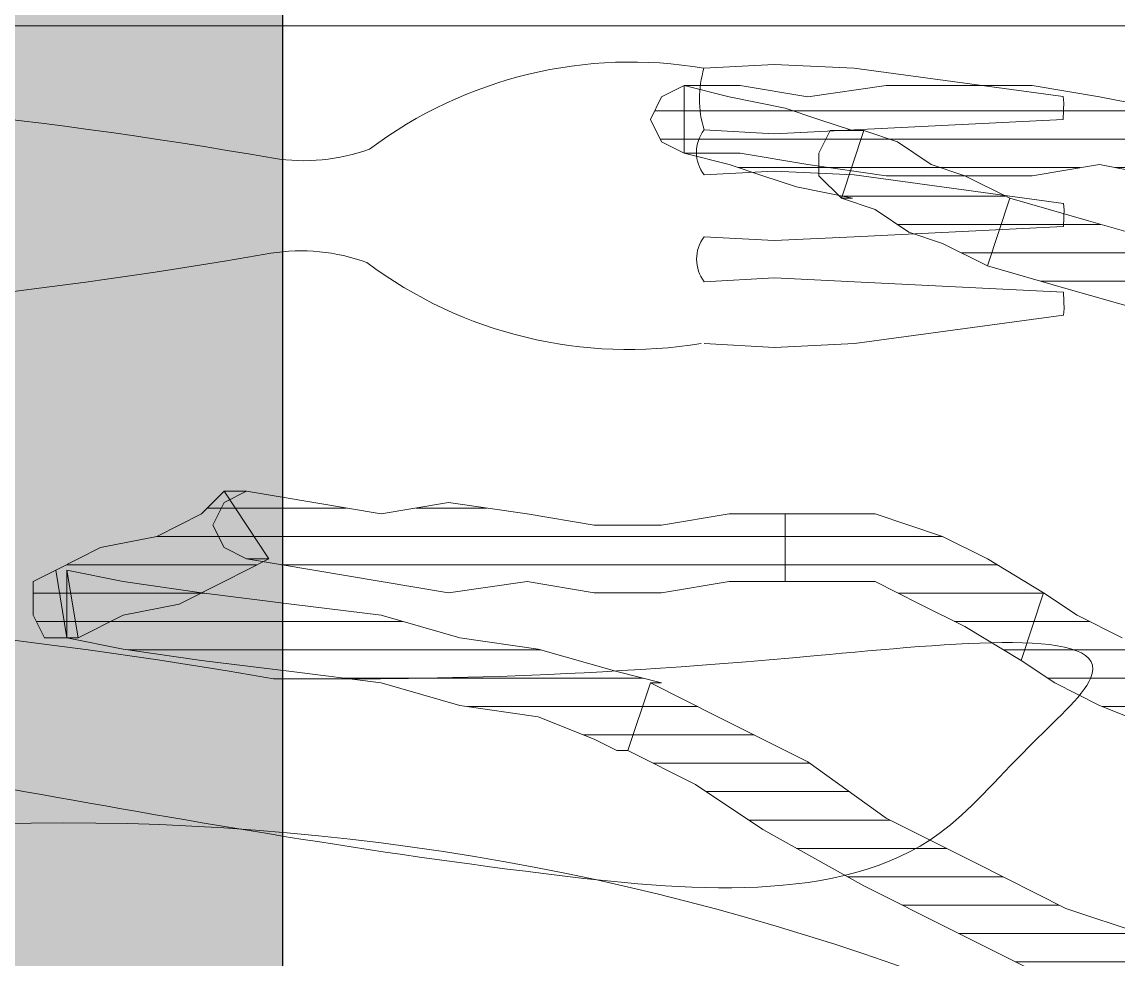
# Model space of a CAD drawing. Header units: centimetres. Extents: x 54005 to 61405, y 90310 to 94744.
# Drawn here: x 56525.499 to 56530.331, y 91850.606 to 91854.736 of the extents above; entities that cross this region are included whole.
import ezdxf

# ---------------------------------------------------------------- set-up
doc = ezdxf.new("R2010")
doc.units = ezdxf.units.CM
doc.header["$LTSCALE"] = 25
doc.linetypes.add('DASHDOT2', pattern=[0.5, 0.25, -0.125, 0, -0.125])
doc.layers.get('0').update_dxf_attribs({"lineweight": 0})
doc.layers.add('BA_axis', color=5, linetype='DASHDOT2')
doc.layers.add('OC-Mutfak_Ekipman', color=252, linetype='Continuous')
pattern_1 = [(360, (-5108.51305, -673.59423), (1e-16, 0.125), [25])]

# ---------------------------------------------------------------- blocks, each defined once
blk = doc.blocks.new('salatabar')
at = {"layer": 'OC-Mutfak_Ekipman'}
h = blk.add_hatch(color=256, dxfattribs=at)
h.dxf.hatch_style = 1
h.paths.add_polyline_path([(93530.0331, -81107.4937, 0.414212), (93531.0331, -81108.4938, 0.41421), (93532.0331, -81107.4939), (93532.0447, -80959.4939, 0.414217), (93531.0448, -80958.4938, 0.414216), (93530.0447, -80959.4937)])
h.paths.add_polyline_path([(93522.0331, -81107.4932, 0.414217), (93523.0331, -81108.4933, 0.414216), (93524.0331, -81107.4933), (93524.0447, -80959.4933, 0.414212), (93523.0448, -80958.4933, 0.41421), (93522.0447, -80959.4932)])
h.paths.add_polyline_path([(93514.0331, -81107.4927, 0.414217), (93515.0331, -81108.4927, 0.41421), (93516.0331, -81107.4928), (93516.0447, -80959.4928, 0.414217), (93515.0448, -80958.4927, 0.41421), (93514.0447, -80959.4927)])
h.paths.add_polyline_path([(93508.0447, -80959.4923, 0.414217), (93507.0448, -80958.4922, 0.41421), (93506.0447, -80959.4921), (93506.0331, -81107.4921, 0.414217), (93507.0331, -81108.4922, 0.41421), (93508.0331, -81107.4923)])
h.paths.add_polyline_path([(93498.0331, -81107.4916, 0.414217), (93499.0331, -81108.4917, 0.41421), (93500.0331, -81107.4918), (93500.0447, -80959.4918, 0.414217), (93499.0448, -80958.4917, 0.41421), (93498.0447, -80959.4916)])
blk.add_line((93522.0447, -80959.4932), (93522.0331, -81107.4932), dxfattribs=at)
blk = doc.blocks.new('by')
at = {"ltscale": 30}
h = blk.add_hatch(dxfattribs=at)
h.set_pattern_fill('DC_LINES', color=256, scale=0.1, style=0)
h.set_pattern_definition(pattern_1)
edge = h.paths.add_edge_path(flags=0)
edge.add_line((6366.4187, 2203.9433), (6366.9128, 2203.844))
edge.add_line((6366.9128, 2203.844), (6367.4079, 2203.695))
edge.add_line((6367.4079, 2203.695), (6367.8532, 2203.5459))
edge.add_line((6367.8532, 2203.5459), (6368.2488, 2203.3472))
edge.add_line((6368.2488, 2203.3472), (6368.6452, 2203.1486))
edge.add_line((6368.6452, 2203.1486), (6369.0905, 2202.9002))
edge.add_line((6369.0905, 2202.9002), (6369.3874, 2202.7015))
edge.add_line((6369.3874, 2202.7015), (6369.6843, 2202.5524))
edge.add_line((6369.6843, 2202.5524), (6369.5847, 2202.2544))
edge.add_line((6369.5847, 2202.2544), (6369.2878, 2202.4034))
edge.add_line((6369.2878, 2202.4034), (6368.8923, 2202.6021))
edge.add_line((6368.8923, 2202.6021), (6368.5456, 2202.8505))
edge.add_line((6368.5456, 2202.8505), (6368.1501, 2203.0492))
edge.add_line((6368.1501, 2203.0492), (6367.7546, 2203.2479))
edge.add_line((6367.7546, 2203.2479), (6367.3093, 2203.3969))
edge.add_line((6367.3093, 2203.3969), (6366.8142, 2203.5459))
edge.add_line((6366.8142, 2203.5459), (6366.4187, 2203.6453))
h = blk.add_hatch(dxfattribs=at)
h.set_pattern_fill('DC_LINES', color=256, scale=0.1, style=0)
h.set_pattern_definition(pattern_1)
edge = h.paths.add_edge_path(flags=0)
edge.add_line((6366.4187, 2203.9433), (6366.9128, 2203.844))
edge.add_line((6366.9128, 2203.844), (6367.4079, 2203.695))
edge.add_line((6367.4079, 2203.695), (6367.8532, 2203.5459))
edge.add_line((6367.8532, 2203.5459), (6368.2488, 2203.3472))
edge.add_line((6368.2488, 2203.3472), (6368.6452, 2203.1486))
edge.add_line((6368.6452, 2203.1486), (6369.0905, 2202.9002))
edge.add_line((6369.0905, 2202.9002), (6369.3874, 2202.7015))
edge.add_line((6369.3874, 2202.7015), (6369.6843, 2202.5524))
edge.add_line((6369.6843, 2202.5524), (6369.5847, 2202.2544))
edge.add_line((6369.5847, 2202.2544), (6369.2878, 2202.4034))
edge.add_line((6369.2878, 2202.4034), (6368.8923, 2202.6021))
edge.add_line((6368.8923, 2202.6021), (6368.5456, 2202.8505))
edge.add_line((6368.5456, 2202.8505), (6368.1501, 2203.0492))
edge.add_line((6368.1501, 2203.0492), (6367.7546, 2203.2479))
edge.add_line((6367.7546, 2203.2479), (6367.3093, 2203.3969))
edge.add_line((6367.3093, 2203.3969), (6366.8142, 2203.5459))
edge.add_line((6366.8142, 2203.5459), (6366.4187, 2203.6453))
h = blk.add_hatch(dxfattribs=at)
h.set_pattern_fill('DC_LINES', color=256, scale=0.1, style=0)
h.set_pattern_definition(pattern_1)
edge = h.paths.add_edge_path(flags=0)
edge.add_line((6367.8532, 2201.857), (6367.7048, 2201.9564))
edge.add_line((6367.7048, 2201.9564), (6367.5066, 2202.0557))
edge.add_line((6367.5066, 2202.0557), (6367.2595, 2202.1551))
edge.add_line((6367.2595, 2202.1551), (6367.0124, 2202.2544))
edge.add_line((6367.0124, 2202.2544), (6366.7644, 2202.3538))
edge.add_line((6366.7644, 2202.3538), (6366.4685, 2202.4531))
edge.add_line((6366.4685, 2202.4531), (6366.32, 2202.5028))
edge.add_line((6366.32, 2202.5028), (6366.1218, 2202.5524))
edge.add_line((6366.1218, 2202.5524), (6366.1218, 2202.8505))
edge.add_line((6366.1218, 2202.8505), (6366.32, 2202.8008))
edge.add_line((6366.32, 2202.8008), (6366.5671, 2202.7512))
edge.add_line((6366.5671, 2202.7512), (6366.864, 2202.6518))
edge.add_line((6366.864, 2202.6518), (6367.1111, 2202.5524))
edge.add_line((6367.1111, 2202.5524), (6367.3581, 2202.4531))
edge.add_line((6367.3581, 2202.4531), (6367.6062, 2202.3538))
edge.add_line((6367.6062, 2202.3538), (6367.8034, 2202.2544))
edge.add_line((6367.8034, 2202.2544), (6367.9519, 2202.1551))
h = blk.add_hatch(dxfattribs=at)
h.set_pattern_fill('DC_LINES', color=256, scale=0.1, style=0)
h.set_pattern_definition(pattern_1)
edge = h.paths.add_edge_path(flags=0)
edge.add_line((6367.8532, 2201.857), (6367.7048, 2201.9564))
edge.add_line((6367.7048, 2201.9564), (6367.5066, 2202.0557))
edge.add_line((6367.5066, 2202.0557), (6367.2595, 2202.1551))
edge.add_line((6367.2595, 2202.1551), (6367.0124, 2202.2544))
edge.add_line((6367.0124, 2202.2544), (6366.7644, 2202.3538))
edge.add_line((6366.7644, 2202.3538), (6366.4685, 2202.4531))
edge.add_line((6366.4685, 2202.4531), (6366.32, 2202.5028))
edge.add_line((6366.32, 2202.5028), (6366.1218, 2202.5524))
edge.add_line((6366.1218, 2202.5524), (6366.1218, 2202.8505))
edge.add_line((6366.1218, 2202.8505), (6366.32, 2202.8008))
edge.add_line((6366.32, 2202.8008), (6366.5671, 2202.7512))
edge.add_line((6366.5671, 2202.7512), (6366.864, 2202.6518))
edge.add_line((6366.864, 2202.6518), (6367.1111, 2202.5524))
edge.add_line((6367.1111, 2202.5524), (6367.3581, 2202.4531))
edge.add_line((6367.3581, 2202.4531), (6367.6062, 2202.3538))
edge.add_line((6367.6062, 2202.3538), (6367.8034, 2202.2544))
edge.add_line((6367.8034, 2202.2544), (6367.9519, 2202.1551))
h = blk.add_hatch(dxfattribs=at)
h.set_pattern_fill('DC_LINES', color=256, scale=0.1, style=0)
h.set_pattern_definition(pattern_1)
edge = h.paths.add_edge_path(flags=0)
edge.add_line((6369.6843, 2202.5524), (6369.7331, 2202.5524))
edge.add_line((6369.7331, 2202.5524), (6369.8327, 2202.5028))
edge.add_line((6369.8327, 2202.5028), (6370.0798, 2202.4034))
edge.add_line((6370.0798, 2202.4034), (6370.4255, 2202.3538))
edge.add_line((6370.4255, 2202.3538), (6370.7722, 2202.2544))
edge.add_line((6370.7722, 2202.2544), (6371.1677, 2202.2047))
edge.add_line((6371.1677, 2202.2047), (6371.5642, 2202.1551))
edge.add_line((6371.5642, 2202.1551), (6371.9099, 2202.1054))
edge.add_line((6371.9099, 2202.1054), (6372.1579, 2202.0557))
edge.add_line((6372.1579, 2202.0557), (6372.1579, 2201.7576))
edge.add_line((6372.1579, 2201.7576), (6371.9099, 2201.8073))
edge.add_line((6371.9099, 2201.8073), (6371.5642, 2201.857))
edge.add_line((6371.5642, 2201.857), (6371.1677, 2201.9067))
edge.add_line((6371.1677, 2201.9067), (6370.7722, 2201.9564))
edge.add_line((6370.7722, 2201.9564), (6370.4255, 2202.0557))
edge.add_line((6370.4255, 2202.0557), (6370.0798, 2202.1054))
edge.add_line((6370.0798, 2202.1054), (6369.7331, 2202.2047))
edge.add_line((6369.7331, 2202.2047), (6369.5359, 2202.2544))
edge.add_line((6369.5359, 2202.2544), (6369.5847, 2202.2544))
h = blk.add_hatch(dxfattribs=at)
h.set_pattern_fill('DC_LINES', color=256, scale=0.1, style=0)
h.set_pattern_definition(pattern_1)
edge = h.paths.add_edge_path(flags=0)
edge.add_line((6369.6843, 2202.5524), (6369.7331, 2202.5524))
edge.add_line((6369.7331, 2202.5524), (6369.8327, 2202.5028))
edge.add_line((6369.8327, 2202.5028), (6370.0798, 2202.4034))
edge.add_line((6370.0798, 2202.4034), (6370.4255, 2202.3538))
edge.add_line((6370.4255, 2202.3538), (6370.7722, 2202.2544))
edge.add_line((6370.7722, 2202.2544), (6371.1677, 2202.2047))
edge.add_line((6371.1677, 2202.2047), (6371.5642, 2202.1551))
edge.add_line((6371.5642, 2202.1551), (6371.9099, 2202.1054))
edge.add_line((6371.9099, 2202.1054), (6372.1579, 2202.0557))
edge.add_line((6372.1579, 2202.0557), (6372.1579, 2201.7576))
edge.add_line((6372.1579, 2201.7576), (6371.9099, 2201.8073))
edge.add_line((6371.9099, 2201.8073), (6371.5642, 2201.857))
edge.add_line((6371.5642, 2201.857), (6371.1677, 2201.9067))
edge.add_line((6371.1677, 2201.9067), (6370.7722, 2201.9564))
edge.add_line((6370.7722, 2201.9564), (6370.4255, 2202.0557))
edge.add_line((6370.4255, 2202.0557), (6370.0798, 2202.1054))
edge.add_line((6370.0798, 2202.1054), (6369.7331, 2202.2047))
edge.add_line((6369.7331, 2202.2047), (6369.5359, 2202.2544))
edge.add_line((6369.5359, 2202.2544), (6369.5847, 2202.2544))
h = blk.add_hatch(dxfattribs=at)
h.set_pattern_fill('DC_LINES', color=256, scale=0.1, style=0)
h.set_pattern_definition(pattern_1)
edge = h.paths.add_edge_path(flags=0)
edge.add_line((6368.9909, 2201.5093), (6368.5954, 2201.5093))
edge.add_line((6368.5954, 2201.5093), (6368.2986, 2201.6087))
edge.add_line((6368.2986, 2201.6087), (6368.1003, 2201.708))
edge.add_line((6368.1003, 2201.708), (6367.8532, 2201.857))
edge.add_line((6367.8532, 2201.857), (6367.9519, 2202.1551))
edge.add_line((6367.9519, 2202.1551), (6368.1999, 2202.006))
edge.add_line((6368.1999, 2202.006), (6368.3972, 2201.9067))
edge.add_line((6368.3972, 2201.9067), (6368.5954, 2201.8073))
edge.add_line((6368.5954, 2201.8073), (6368.9909, 2201.8073))
h = blk.add_hatch(dxfattribs=at)
h.set_pattern_fill('DC_LINES', color=256, scale=0.1, style=0)
h.set_pattern_definition(pattern_1)
edge = h.paths.add_edge_path(flags=0)
edge.add_line((6368.9909, 2201.5093), (6368.5954, 2201.5093))
edge.add_line((6368.5954, 2201.5093), (6368.2986, 2201.6087))
edge.add_line((6368.2986, 2201.6087), (6368.1003, 2201.708))
edge.add_line((6368.1003, 2201.708), (6367.8532, 2201.857))
edge.add_line((6367.8532, 2201.857), (6367.9519, 2202.1551))
edge.add_line((6367.9519, 2202.1551), (6368.1999, 2202.006))
edge.add_line((6368.1999, 2202.006), (6368.3972, 2201.9067))
edge.add_line((6368.3972, 2201.9067), (6368.5954, 2201.8073))
edge.add_line((6368.5954, 2201.8073), (6368.9909, 2201.8073))
h = blk.add_hatch(dxfattribs=at)
h.set_pattern_fill('DC_LINES', color=256, scale=0.1, style=0)
h.set_pattern_definition(pattern_1)
edge = h.paths.add_edge_path(flags=0)
edge.add_line((6372.1579, 2202.0557), (6372.2068, 2201.7576))
edge.add_line((6372.2068, 2201.7576), (6372.0095, 2201.6583))
edge.add_line((6372.0095, 2201.6583), (6371.7614, 2201.6087))
edge.add_line((6371.7614, 2201.6087), (6371.5642, 2201.5093))
edge.add_line((6371.5642, 2201.5093), (6371.4646, 2201.4099))
edge.add_line((6371.4646, 2201.4099), (6371.2673, 2201.708))
edge.add_line((6371.2673, 2201.708), (6371.4646, 2201.8073))
edge.add_line((6371.4646, 2201.8073), (6371.6628, 2201.9067))
edge.add_line((6371.6628, 2201.9067), (6371.9099, 2201.9564))
edge.add_line((6371.9099, 2201.9564), (6372.1081, 2202.0557))
edge.add_line((6372.1081, 2202.0557), (6372.1579, 2201.7576))
edge.add_line((6372.1579, 2201.7576), (6372.1081, 2202.0557))
edge.add_line((6372.1081, 2202.0557), (6372.2566, 2202.0557))
edge.add_line((6372.2566, 2202.0557), (6372.3064, 2201.9564))
edge.add_line((6372.3064, 2201.9564), (6372.3064, 2201.8073))
edge.add_line((6372.3064, 2201.8073), (6372.2068, 2201.7576))
h = blk.add_hatch(dxfattribs=at)
h.set_pattern_fill('DC_LINES', color=256, scale=0.1, style=0)
h.set_pattern_definition(pattern_1)
edge = h.paths.add_edge_path(flags=0)
edge.add_line((6372.1579, 2202.0557), (6372.2068, 2201.7576))
edge.add_line((6372.2068, 2201.7576), (6372.0095, 2201.6583))
edge.add_line((6372.0095, 2201.6583), (6371.7614, 2201.6087))
edge.add_line((6371.7614, 2201.6087), (6371.5642, 2201.5093))
edge.add_line((6371.5642, 2201.5093), (6371.4646, 2201.4099))
edge.add_line((6371.4646, 2201.4099), (6371.2673, 2201.708))
edge.add_line((6371.2673, 2201.708), (6371.4646, 2201.8073))
edge.add_line((6371.4646, 2201.8073), (6371.6628, 2201.9067))
edge.add_line((6371.6628, 2201.9067), (6371.9099, 2201.9564))
edge.add_line((6371.9099, 2201.9564), (6372.1081, 2202.0557))
edge.add_line((6372.1081, 2202.0557), (6372.1579, 2201.7576))
edge.add_line((6372.1579, 2201.7576), (6372.1081, 2202.0557))
edge.add_line((6372.1081, 2202.0557), (6372.2566, 2202.0557))
edge.add_line((6372.2566, 2202.0557), (6372.3064, 2201.9564))
edge.add_line((6372.3064, 2201.9564), (6372.3064, 2201.8073))
edge.add_line((6372.3064, 2201.8073), (6372.2068, 2201.7576))
h = blk.add_hatch(dxfattribs=at)
h.set_pattern_fill('DC_LINES', color=256, scale=0.1, style=0)
h.set_pattern_definition(pattern_1)
edge = h.paths.add_edge_path(flags=0)
edge.add_line((6371.4646, 2201.4099), (6371.3659, 2201.4099))
edge.add_line((6371.3659, 2201.4099), (6371.0691, 2201.4596))
edge.add_line((6371.0691, 2201.4596), (6370.7722, 2201.5093))
edge.add_line((6370.7722, 2201.5093), (6370.4753, 2201.4596))
edge.add_line((6370.4753, 2201.4596), (6370.1286, 2201.5093))
edge.add_line((6370.1286, 2201.5093), (6369.8327, 2201.559))
edge.add_line((6369.8327, 2201.559), (6369.5359, 2201.559))
edge.add_line((6369.5359, 2201.559), (6369.239, 2201.5093))
edge.add_line((6369.239, 2201.5093), (6368.9909, 2201.5093))
edge.add_line((6368.9909, 2201.5093), (6368.9909, 2201.8073))
edge.add_line((6368.9909, 2201.8073), (6369.239, 2201.8073))
edge.add_line((6369.239, 2201.8073), (6369.5359, 2201.857))
edge.add_line((6369.5359, 2201.857), (6369.8327, 2201.857))
edge.add_line((6369.8327, 2201.857), (6370.1286, 2201.8073))
edge.add_line((6370.1286, 2201.8073), (6370.4753, 2201.857))
edge.add_line((6370.4753, 2201.857), (6370.7722, 2201.8073))
edge.add_line((6370.7722, 2201.8073), (6371.0691, 2201.7576))
edge.add_line((6371.0691, 2201.7576), (6371.3659, 2201.708))
edge.add_line((6371.3659, 2201.708), (6371.2673, 2201.708))
edge.add_line((6371.2673, 2201.708), (6371.3659, 2201.708))
edge.add_line((6371.3659, 2201.708), (6371.4646, 2201.6583))
edge.add_line((6371.4646, 2201.6583), (6371.5144, 2201.559))
edge.add_line((6371.5144, 2201.559), (6371.4646, 2201.4596))
edge.add_line((6371.4646, 2201.4596), (6371.3659, 2201.4099))
h = blk.add_hatch(dxfattribs=at)
h.set_pattern_fill('DC_LINES', color=256, scale=0.1, style=0)
h.set_pattern_definition(pattern_1)
edge = h.paths.add_edge_path(flags=0)
edge.add_line((6371.4646, 2201.4099), (6371.3659, 2201.4099))
edge.add_line((6371.3659, 2201.4099), (6371.0691, 2201.4596))
edge.add_line((6371.0691, 2201.4596), (6370.7722, 2201.5093))
edge.add_line((6370.7722, 2201.5093), (6370.4753, 2201.4596))
edge.add_line((6370.4753, 2201.4596), (6370.1286, 2201.5093))
edge.add_line((6370.1286, 2201.5093), (6369.8327, 2201.559))
edge.add_line((6369.8327, 2201.559), (6369.5359, 2201.559))
edge.add_line((6369.5359, 2201.559), (6369.239, 2201.5093))
edge.add_line((6369.239, 2201.5093), (6368.9909, 2201.5093))
edge.add_line((6368.9909, 2201.5093), (6368.9909, 2201.8073))
edge.add_line((6368.9909, 2201.8073), (6369.239, 2201.8073))
edge.add_line((6369.239, 2201.8073), (6369.5359, 2201.857))
edge.add_line((6369.5359, 2201.857), (6369.8327, 2201.857))
edge.add_line((6369.8327, 2201.857), (6370.1286, 2201.8073))
edge.add_line((6370.1286, 2201.8073), (6370.4753, 2201.857))
edge.add_line((6370.4753, 2201.857), (6370.7722, 2201.8073))
edge.add_line((6370.7722, 2201.8073), (6371.0691, 2201.7576))
edge.add_line((6371.0691, 2201.7576), (6371.3659, 2201.708))
edge.add_line((6371.3659, 2201.708), (6371.2673, 2201.708))
edge.add_line((6371.2673, 2201.708), (6371.3659, 2201.708))
edge.add_line((6371.3659, 2201.708), (6371.4646, 2201.6583))
edge.add_line((6371.4646, 2201.6583), (6371.5144, 2201.559))
edge.add_line((6371.5144, 2201.559), (6371.4646, 2201.4596))
edge.add_line((6371.4646, 2201.4596), (6371.3659, 2201.4099))
h = blk.add_hatch(dxfattribs=at)
h.set_pattern_fill('DC_LINES', color=256, scale=0.1, style=0)
h.set_pattern_definition(pattern_1)
edge = h.paths.add_edge_path(flags=0)
edge.add_line((6366.864, 2200.9132), (6367.1111, 2200.7642))
edge.add_line((6367.1111, 2200.7642), (6367.4079, 2200.6151))
edge.add_line((6367.4079, 2200.6151), (6367.7546, 2200.5158))
edge.add_line((6367.7546, 2200.5158), (6368.1003, 2200.4165))
edge.add_line((6368.1003, 2200.4165), (6368.0017, 2200.1184))
edge.add_line((6368.0017, 2200.1184), (6367.655, 2200.2178))
edge.add_line((6367.655, 2200.2178), (6367.3093, 2200.3172))
edge.add_line((6367.3093, 2200.3172), (6367.0124, 2200.4661))
edge.add_line((6367.0124, 2200.4661), (6366.6657, 2200.6151))
h = blk.add_hatch(dxfattribs=at)
h.set_pattern_fill('DC_LINES', color=256, scale=0.1, style=0)
h.set_pattern_definition(pattern_1)
edge = h.paths.add_edge_path(flags=0)
edge.add_line((6366.864, 2200.9132), (6367.1111, 2200.7642))
edge.add_line((6367.1111, 2200.7642), (6367.4079, 2200.6151))
edge.add_line((6367.4079, 2200.6151), (6367.7546, 2200.5158))
edge.add_line((6367.7546, 2200.5158), (6368.1003, 2200.4165))
edge.add_line((6368.1003, 2200.4165), (6368.0017, 2200.1184))
edge.add_line((6368.0017, 2200.1184), (6367.655, 2200.2178))
edge.add_line((6367.655, 2200.2178), (6367.3093, 2200.3172))
edge.add_line((6367.3093, 2200.3172), (6367.0124, 2200.4661))
edge.add_line((6367.0124, 2200.4661), (6366.6657, 2200.6151))
h = blk.add_hatch(dxfattribs=at)
h.set_pattern_fill('DC_LINES', color=256, scale=0.1, style=0)
h.set_pattern_definition(pattern_1)
edge = h.paths.add_edge_path(flags=0)
edge.add_line((6368.1003, 2200.4165), (6368.2986, 2200.3172))
edge.add_line((6368.2986, 2200.3172), (6368.447, 2200.2674))
edge.add_line((6368.447, 2200.2674), (6368.5954, 2200.1681))
edge.add_line((6368.5954, 2200.1681), (6368.7439, 2200.1184))
edge.add_line((6368.7439, 2200.1184), (6368.6452, 2199.8204))
edge.add_line((6368.6452, 2199.8204), (6368.4968, 2199.8701))
edge.add_line((6368.4968, 2199.8701), (6368.3484, 2199.9694))
edge.add_line((6368.3484, 2199.9694), (6368.1999, 2200.0191))
edge.add_line((6368.1999, 2200.0191), (6368.0017, 2200.1184))
h = blk.add_hatch(dxfattribs=at)
h.set_pattern_fill('DC_LINES', color=256, scale=0.1, style=0)
h.set_pattern_definition(pattern_1)
edge = h.paths.add_edge_path(flags=0)
edge.add_line((6368.1003, 2200.4165), (6368.2986, 2200.3172))
edge.add_line((6368.2986, 2200.3172), (6368.447, 2200.2674))
edge.add_line((6368.447, 2200.2674), (6368.5954, 2200.1681))
edge.add_line((6368.5954, 2200.1681), (6368.7439, 2200.1184))
edge.add_line((6368.7439, 2200.1184), (6368.6452, 2199.8204))
edge.add_line((6368.6452, 2199.8204), (6368.4968, 2199.8701))
edge.add_line((6368.4968, 2199.8701), (6368.3484, 2199.9694))
edge.add_line((6368.3484, 2199.9694), (6368.1999, 2200.0191))
edge.add_line((6368.1999, 2200.0191), (6368.0017, 2200.1184))
h = blk.add_hatch(dxfattribs=at)
h.set_pattern_fill('DC_LINES', color=256, scale=0.1, style=0)
h.set_pattern_definition(pattern_1)
edge = h.paths.add_edge_path(flags=0)
edge.add_line((6368.7439, 2200.1184), (6368.6941, 2200.1184))
edge.add_line((6368.6941, 2200.1184), (6368.9421, 2200.0687))
edge.add_line((6368.9421, 2200.0687), (6369.0905, 2200.0191))
edge.add_line((6369.0905, 2200.0191), (6369.239, 2199.9694))
edge.add_line((6369.239, 2199.9694), (6369.4363, 2199.9197))
edge.add_line((6369.4363, 2199.9197), (6369.4363, 2199.6217))
edge.add_line((6369.4363, 2199.6217), (6369.239, 2199.6713))
edge.add_line((6369.239, 2199.6713), (6368.9909, 2199.721))
edge.add_line((6368.9909, 2199.721), (6368.8425, 2199.7707))
edge.add_line((6368.8425, 2199.7707), (6368.6941, 2199.8204))
edge.add_line((6368.6941, 2199.8204), (6368.6452, 2199.8204))
h = blk.add_hatch(dxfattribs=at)
h.set_pattern_fill('DC_LINES', color=256, scale=0.1, style=0)
h.set_pattern_definition(pattern_1)
edge = h.paths.add_edge_path(flags=0)
edge.add_line((6369.4363, 2199.9197), (6369.4363, 2199.6217))
edge.add_line((6369.4363, 2199.6217), (6369.1892, 2199.6217))
edge.add_line((6369.1892, 2199.6217), (6368.8923, 2199.6713))
edge.add_line((6368.8923, 2199.6713), (6368.5456, 2199.6217))
edge.add_line((6368.5456, 2199.6217), (6368.2488, 2199.6217))
edge.add_line((6368.2488, 2199.6217), (6367.903, 2199.6217))
edge.add_line((6367.903, 2199.6217), (6367.6062, 2199.6713))
edge.add_line((6367.6062, 2199.6713), (6367.3581, 2199.721))
edge.add_line((6367.3581, 2199.721), (6367.1609, 2199.721))
edge.add_line((6367.1609, 2199.721), (6367.1609, 2200.0191))
edge.add_line((6367.1609, 2200.0191), (6367.3581, 2200.0191))
edge.add_line((6367.3581, 2200.0191), (6367.6062, 2199.9694))
edge.add_line((6367.6062, 2199.9694), (6367.903, 2200.0191))
edge.add_line((6367.903, 2200.0191), (6368.2488, 2200.0191))
edge.add_line((6368.2488, 2200.0191), (6368.5456, 2200.0191))
edge.add_line((6368.5456, 2200.0191), (6368.8923, 2199.9694))
edge.add_line((6368.8923, 2199.9694), (6369.1892, 2199.9197))
edge.add_line((6369.1892, 2199.9197), (6369.4363, 2199.9197))
edge.add_line((6369.4363, 2199.9197), (6369.4363, 2199.6217))
edge.add_line((6369.4363, 2199.6217), (6369.4363, 2199.9197))
edge.add_line((6369.4363, 2199.9197), (6369.5359, 2199.8701))
edge.add_line((6369.5359, 2199.8701), (6369.5847, 2199.7707))
edge.add_line((6369.5847, 2199.7707), (6369.5359, 2199.6713))
edge.add_line((6369.5359, 2199.6713), (6369.4363, 2199.6217))
for p, q in [((6367.8532, 2203.5459, -4.5045), (6368.2488, 2203.3472, -4.5045)), ((6367.8532, 2203.5459, -4.5045), (6368.2488, 2203.3472, -4.5045)), ((6367.7546, 2203.2479, -4.5045), (6367.3093, 2203.3969, -4.5045)), ((6367.7546, 2203.2479, -4.5045), (6367.3093, 2203.3969, -4.5045)), ((6368.2488, 2203.3472, -4.5045), (6368.6452, 2203.1486, -4.5045)), ((6368.2488, 2203.3472, -4.5045), (6368.6452, 2203.1486, -4.5045)), ((6368.1501, 2203.0492, -4.5045), (6367.7546, 2203.2479, -4.5045)), ((6368.1501, 2203.0492, -4.5045), (6367.7546, 2203.2479, -4.5045)), ((6368.6452, 2203.1486, -4.5045), (6369.0905, 2202.9002, -4.5045)), ((6368.6452, 2203.1486, -4.5045), (6369.0905, 2202.9002, -4.5045)), ((6368.5456, 2202.8505, -4.5045), (6368.1501, 2203.0492, -4.5045)), ((6368.5456, 2202.8505, -4.5045), (6368.1501, 2203.0492, -4.5045)), ((6369.0905, 2202.9002, -4.5045), (6369.3874, 2202.7015, -4.5045)), ((6369.0905, 2202.9002, -4.5045), (6369.3874, 2202.7015, -4.5045)), ((6368.8923, 2202.6021, -4.5045), (6368.5456, 2202.8505, -4.5045)), ((6368.8923, 2202.6021, -4.5045), (6368.5456, 2202.8505, -4.5045)), ((6369.3874, 2202.7015, -4.5045), (6369.6843, 2202.5524, -4.5045)), ((6369.3874, 2202.7015, -4.5045), (6369.6843, 2202.5524, -4.5045)), ((6369.2878, 2202.4034, -4.5045), (6368.8923, 2202.6021, -4.5045)), ((6369.2878, 2202.4034, -4.5045), (6368.8923, 2202.6021, -4.5045)), ((6369.6843, 2202.5524, -4.5045), (6369.5847, 2202.2544, -4.5045)), ((6369.6843, 2202.5524, -4.5045), (6369.5847, 2202.2544, -4.5045)), ((6369.5847, 2202.2544, -4.5045), (6369.6843, 2202.5524, -4.5045)), ((6369.5847, 2202.2544, -4.5045), (6369.6843, 2202.5524, -4.5045)), ((6369.6843, 2202.5524, -4.5045), (6369.7331, 2202.5524, -4.5045)), ((6369.6843, 2202.5524, -4.5045), (6369.6843, 2202.5524, -4.5045)), ((6369.6843, 2202.5524, -4.5045), (6369.7331, 2202.5524, -4.5045)), ((6369.6843, 2202.5524, -4.5045), (6369.6843, 2202.5524, -4.5045)), ((6369.7331, 2202.5524, -4.5045), (6369.8327, 2202.5028, -4.5045)), ((6369.7331, 2202.5524, -4.5045), (6369.8327, 2202.5028, -4.5045)), ((6369.8327, 2202.5028, -4.5045), (6370.0798, 2202.4034, -4.5045)), ((6369.8327, 2202.5028, -4.5045), (6370.0798, 2202.4034, -4.5045)), ((6367.3581, 2202.4531, -4.5045), (6367.6062, 2202.3538, -4.5045)), ((6367.3581, 2202.4531, -4.5045), (6367.6062, 2202.3538, -4.5045)), ((6369.5847, 2202.2544, -4.5045), (6369.2878, 2202.4034, -4.5045)), ((6369.5847, 2202.2544, -4.5045), (6369.2878, 2202.4034, -4.5045)), ((6370.0798, 2202.4034, -4.5045), (6370.4255, 2202.3538, -4.5045)), ((6370.0798, 2202.4034, -4.5045), (6370.4255, 2202.3538, -4.5045)), ((6367.6062, 2202.3538, -4.5045), (6367.8034, 2202.2544, -4.5045)), ((6367.6062, 2202.3538, -4.5045), (6367.8034, 2202.2544, -4.5045)), ((6370.4255, 2202.3538, -4.5045), (6370.7722, 2202.2544, -4.5045)), ((6370.4255, 2202.3538, -4.5045), (6370.7722, 2202.2544, -4.5045)), ((6367.8034, 2202.2544, -4.5045), (6367.9519, 2202.1551, -4.5045)), ((6367.8034, 2202.2544, -4.5045), (6367.9519, 2202.1551, -4.5045)), ((6369.7331, 2202.2047, -4.5045), (6369.5359, 2202.2544, -4.5045)), ((6369.5359, 2202.2544, -4.5045), (6369.5847, 2202.2544, -4.5045)), ((6369.7331, 2202.2047, -4.5045), (6369.5359, 2202.2544, -4.5045)), ((6369.5359, 2202.2544, -4.5045), (6369.5847, 2202.2544, -4.5045)), ((6370.7722, 2202.2544, -4.5045), (6371.1677, 2202.2047, -4.5045)), ((6370.7722, 2202.2544, -4.5045), (6371.1677, 2202.2047, -4.5045)), ((6370.0798, 2202.1054, -4.5045), (6369.7331, 2202.2047, -4.5045)), ((6370.0798, 2202.1054, -4.5045), (6369.7331, 2202.2047, -4.5045)), ((6371.1677, 2202.2047, -4.5045), (6371.5642, 2202.1551, -4.5045)), ((6371.1677, 2202.2047, -4.5045), (6371.5642, 2202.1551, -4.5045)), ((6367.9519, 2202.1551, -4.5045), (6367.8532, 2201.857, -4.5045)), ((6367.9519, 2202.1551, -4.5045), (6367.8532, 2201.857, -4.5045)), ((6367.8532, 2201.857, -4.5045), (6367.9519, 2202.1551, -4.5045)), ((6367.8532, 2201.857, -4.5045), (6367.9519, 2202.1551, -4.5045)), ((6367.9519, 2202.1551, -4.5045), (6367.9519, 2202.1551, -4.5045)), ((6367.9519, 2202.1551, -4.5045), (6367.9519, 2202.1551, -4.5045)), ((6367.9519, 2202.1551, -4.5045), (6368.1999, 2202.006, -4.5045)), ((6367.9519, 2202.1551, -4.5045), (6368.1999, 2202.006, -4.5045)), ((6371.5642, 2202.1551, -4.5045), (6371.9099, 2202.1054, -4.5045)), ((6371.5642, 2202.1551, -4.5045), (6371.9099, 2202.1054, -4.5045)), ((6370.4255, 2202.0557, -4.5045), (6370.0798, 2202.1054, -4.5045)), ((6370.4255, 2202.0557, -4.5045), (6370.0798, 2202.1054, -4.5045)), ((6371.9099, 2202.1054, -4.5045), (6372.1579, 2202.0557, -4.5045)), ((6371.9099, 2202.1054, -4.5045), (6372.1579, 2202.0557, -4.5045)), ((6367.7048, 2201.9564, -4.5045), (6367.5066, 2202.0557, -4.5045)), ((6367.7048, 2201.9564, -4.5045), (6367.5066, 2202.0557, -4.5045)), ((6370.7722, 2201.9564, -4.5045), (6370.4255, 2202.0557, -4.5045)), ((6370.7722, 2201.9564, -4.5045), (6370.4255, 2202.0557, -4.5045)), ((6371.9099, 2201.9564, -4.5045), (6372.1081, 2202.0557, -4.5045)), ((6371.9099, 2201.9564, -4.5045), (6372.1081, 2202.0557, -4.5045)), ((6372.1081, 2202.0557, -4.5045), (6372.1579, 2201.7576, -4.5045)), ((6372.1579, 2201.7576, -4.5045), (6372.1081, 2202.0557, -4.5045)), ((6372.1081, 2202.0557, -4.5045), (6372.2566, 2202.0557, -4.5045)), ((6372.1081, 2202.0557, -4.5045), (6372.1579, 2201.7576, -4.5045)), ((6372.1579, 2201.7576, -4.5045), (6372.1081, 2202.0557, -4.5045)), ((6372.1081, 2202.0557, -4.5045), (6372.2566, 2202.0557, -4.5045)), ((6372.1579, 2202.0557, -4.5045), (6372.2068, 2201.7576, -4.5045)), ((6372.2068, 2201.7576, -4.5045), (6372.1579, 2202.0557, -4.5045)), ((6372.1579, 2202.0557, -4.5045), (6372.1579, 2202.0557, -4.5045)), ((6372.1579, 2202.0557, -4.5045), (6372.1579, 2201.7576, -4.5045)), ((6372.1579, 2202.0557, -4.5045), (6372.1579, 2201.7576, -4.5045)), ((6372.1579, 2202.0557, -4.5045), (6372.2068, 2201.7576, -4.5045)), ((6372.2068, 2201.7576, -4.5045), (6372.1579, 2202.0557, -4.5045)), ((6372.1579, 2202.0557, -4.5045), (6372.1579, 2202.0557, -4.5045)), ((6372.2566, 2202.0557, -4.5045), (6372.3064, 2201.9564, -4.5045)), ((6372.2566, 2202.0557, -4.5045), (6372.3064, 2201.9564, -4.5045)), ((6368.1999, 2202.006, -4.5045), (6368.3972, 2201.9067, -4.5045)), ((6368.1999, 2202.006, -4.5045), (6368.3972, 2201.9067, -4.5045)), ((6367.8532, 2201.857, -4.5045), (6367.7048, 2201.9564, -4.5045)), ((6367.8532, 2201.857, -4.5045), (6367.7048, 2201.9564, -4.5045)), ((6371.1677, 2201.9067, -4.5045), (6370.7722, 2201.9564, -4.5045)), ((6371.1677, 2201.9067, -4.5045), (6370.7722, 2201.9564, -4.5045)), ((6371.6628, 2201.9067, -4.5045), (6371.9099, 2201.9564, -4.5045)), ((6371.6628, 2201.9067, -4.5045), (6371.9099, 2201.9564, -4.5045)), ((6372.3064, 2201.9564, -4.5045), (6372.3064, 2201.8073, -4.5045)), ((6372.3064, 2201.9564, -4.5045), (6372.3064, 2201.8073, -4.5045)), ((6368.3972, 2201.9067, -4.5045), (6368.5954, 2201.8073, -4.5045)), ((6368.3972, 2201.9067, -4.5045), (6368.5954, 2201.8073, -4.5045)), ((6371.5642, 2201.857, -4.5045), (6371.1677, 2201.9067, -4.5045)), ((6371.5642, 2201.857, -4.5045), (6371.1677, 2201.9067, -4.5045)), ((6371.4646, 2201.8073, -4.5045), (6371.6628, 2201.9067, -4.5045)), ((6371.4646, 2201.8073, -4.5045), (6371.6628, 2201.9067, -4.5045)), ((6367.8532, 2201.857, -4.5045), (6367.8532, 2201.857, -4.5045)), ((6367.8532, 2201.857, -4.5045), (6367.8532, 2201.857, -4.5045)), ((6367.8532, 2201.857, -4.5045), (6367.8532, 2201.857, -4.5045)), ((6367.8532, 2201.857, -4.5045), (6367.8532, 2201.857, -4.5045)), ((6368.1003, 2201.708, -4.5045), (6367.8532, 2201.857, -4.5045)), ((6368.1003, 2201.708, -4.5045), (6367.8532, 2201.857, -4.5045)), ((6369.239, 2201.8073, -4.5045), (6369.5359, 2201.857, -4.5045)), ((6369.239, 2201.8073, -4.5045), (6369.5359, 2201.857, -4.5045)), ((6369.5359, 2201.857, -4.5045), (6369.8327, 2201.857, -4.5045)), ((6369.5359, 2201.857, -4.5045), (6369.8327, 2201.857, -4.5045)), ((6369.8327, 2201.857, -4.5045), (6370.1286, 2201.8073, -4.5045)), ((6369.8327, 2201.857, -4.5045), (6370.1286, 2201.8073, -4.5045)), ((6370.1286, 2201.8073, -4.5045), (6370.4753, 2201.857, -4.5045)), ((6370.1286, 2201.8073, -4.5045), (6370.4753, 2201.857, -4.5045)), ((6370.4753, 2201.857, -4.5045), (6370.7722, 2201.8073, -4.5045)), ((6370.4753, 2201.857, -4.5045), (6370.7722, 2201.8073, -4.5045)), ((6371.9099, 2201.8073, -4.5045), (6371.5642, 2201.857, -4.5045)), ((6371.9099, 2201.8073, -4.5045), (6371.5642, 2201.857, -4.5045)), ((6368.5954, 2201.8073, -4.5045), (6368.9909, 2201.8073, -4.5045)), ((6368.5954, 2201.8073, -4.5045), (6368.9909, 2201.8073, -4.5045)), ((6368.9909, 2201.5093, -4.5045), (6368.9909, 2201.8073, -4.5045)), ((6368.9909, 2201.8073, -4.5045), (6369.239, 2201.8073, -4.5045)), ((6368.9909, 2201.5093, -4.5045), (6368.9909, 2201.8073, -4.5045)), ((6368.9909, 2201.8073, -4.5045), (6369.239, 2201.8073, -4.5045)), ((6368.9909, 2201.8073, -4.5045), (6368.9909, 2201.8073, -4.5045)), ((6368.9909, 2201.8073, -4.5045), (6368.9909, 2201.5093, -4.5045)), ((6368.9909, 2201.8073, -4.5045), (6368.9909, 2201.8073, -4.5045)), ((6368.9909, 2201.8073, -4.5045), (6368.9909, 2201.5093, -4.5045)), ((6370.7722, 2201.8073, -4.5045), (6371.0691, 2201.7576, -4.5045)), ((6370.7722, 2201.8073, -4.5045), (6371.0691, 2201.7576, -4.5045)), ((6371.2673, 2201.708, -4.5045), (6371.4646, 2201.8073, -4.5045)), ((6371.2673, 2201.708, -4.5045), (6371.4646, 2201.8073, -4.5045)), ((6372.1579, 2201.7576, -4.5045), (6371.9099, 2201.8073, -4.5045)), ((6372.1579, 2201.7576, -4.5045), (6371.9099, 2201.8073, -4.5045)), ((6372.3064, 2201.8073, -4.5045), (6372.2068, 2201.7576, -4.5045)), ((6372.3064, 2201.8073, -4.5045), (6372.2068, 2201.7576, -4.5045)), ((6371.0691, 2201.7576, -4.5045), (6371.3659, 2201.708, -4.5045)), ((6371.0691, 2201.7576, -4.5045), (6371.3659, 2201.708, -4.5045)), ((6372.2068, 2201.7576, -4.5045), (6372.0095, 2201.6583, -4.5045)), ((6372.2068, 2201.7576, -4.5045), (6372.0095, 2201.6583, -4.5045)), ((6368.2986, 2201.6087, -4.5045), (6368.1003, 2201.708, -4.5045)), ((6368.2986, 2201.6087, -4.5045), (6368.1003, 2201.708, -4.5045)), ((6371.4646, 2201.4099, -4.5045), (6371.2673, 2201.708, -4.5045)), ((6371.3659, 2201.708, -4.5045), (6371.2673, 2201.708, -4.5045)), ((6371.2673, 2201.708, -4.5045), (6371.3659, 2201.708, -4.5045)), ((6371.3659, 2201.708, -4.5045), (6371.2673, 2201.708, -4.5045)), ((6371.2673, 2201.708, -4.5045), (6371.3659, 2201.708, -4.5045)), ((6371.4646, 2201.4099, -4.5045), (6371.2673, 2201.708, -4.5045)), ((6371.3659, 2201.708, -4.5045), (6371.4646, 2201.6583, -4.5045)), ((6371.3659, 2201.708, -4.5045), (6371.4646, 2201.6583, -4.5045)), ((6371.4646, 2201.6583, -4.5045), (6371.5144, 2201.559, -4.5045)), ((6371.4646, 2201.6583, -4.5045), (6371.5144, 2201.559, -4.5045)), ((6372.0095, 2201.6583, -4.5045), (6371.7614, 2201.6087, -4.5045)), ((6372.0095, 2201.6583, -4.5045), (6371.7614, 2201.6087, -4.5045)), ((6368.5954, 2201.5093, -4.5045), (6368.2986, 2201.6087, -4.5045)), ((6368.5954, 2201.5093, -4.5045), (6368.2986, 2201.6087, -4.5045)), ((6371.7614, 2201.6087, -4.5045), (6371.5642, 2201.5093, -4.5045)), ((6371.7614, 2201.6087, -4.5045), (6371.5642, 2201.5093, -4.5045)), ((6369.5359, 2201.559, -4.5045), (6369.239, 2201.5093, -4.5045)), ((6369.5359, 2201.559, -4.5045), (6369.239, 2201.5093, -4.5045)), ((6369.8327, 2201.559, -4.5045), (6369.5359, 2201.559, -4.5045)), ((6369.8327, 2201.559, -4.5045), (6369.5359, 2201.559, -4.5045)), ((6370.1286, 2201.5093, -4.5045), (6369.8327, 2201.559, -4.5045)), ((6370.1286, 2201.5093, -4.5045), (6369.8327, 2201.559, -4.5045)), ((6371.5144, 2201.559, -4.5045), (6371.4646, 2201.4596, -4.5045)), ((6371.5144, 2201.559, -4.5045), (6371.4646, 2201.4596, -4.5045)), ((6368.9909, 2201.5093, -4.5045), (6368.5954, 2201.5093, -4.5045)), ((6368.9909, 2201.5093, -4.5045), (6368.5954, 2201.5093, -4.5045)), ((6369.239, 2201.5093, -4.5045), (6368.9909, 2201.5093, -4.5045)), ((6369.239, 2201.5093, -4.5045), (6368.9909, 2201.5093, -4.5045)), ((6368.9909, 2201.5093, -4.5045), (6368.9909, 2201.5093, -4.5045)), ((6368.9909, 2201.5093, -4.5045), (6368.9909, 2201.5093, -4.5045)), ((6368.9909, 2201.5093, -4.5045), (6368.9909, 2201.5093, -4.5045)), ((6368.9909, 2201.5093, -4.5045), (6368.9909, 2201.5093, -4.5045)), ((6370.4753, 2201.4596, -4.5045), (6370.1286, 2201.5093, -4.5045)), ((6370.4753, 2201.4596, -4.5045), (6370.1286, 2201.5093, -4.5045)), ((6370.7722, 2201.5093, -4.5045), (6370.4753, 2201.4596, -4.5045)), ((6370.7722, 2201.5093, -4.5045), (6370.4753, 2201.4596, -4.5045)), ((6371.0691, 2201.4596, -4.5045), (6370.7722, 2201.5093, -4.5045)), ((6371.0691, 2201.4596, -4.5045), (6370.7722, 2201.5093, -4.5045)), ((6371.5642, 2201.5093, -4.5045), (6371.4646, 2201.4099, -4.5045)), ((6371.5642, 2201.5093, -4.5045), (6371.4646, 2201.4099, -4.5045)), ((6371.3659, 2201.4099, -4.5045), (6371.0691, 2201.4596, -4.5045)), ((6371.3659, 2201.4099, -4.5045), (6371.0691, 2201.4596, -4.5045)), ((6371.4646, 2201.4596, -4.5045), (6371.3659, 2201.4099, -4.5045)), ((6371.4646, 2201.4596, -4.5045), (6371.3659, 2201.4099, -4.5045)), ((6371.4646, 2201.4099, -4.5045), (6371.3659, 2201.4099, -4.5045)), ((6371.3659, 2201.4099, -4.5045), (6371.4646, 2201.4099, -4.5045)), ((6371.4646, 2201.4099, -4.5045), (6371.3659, 2201.4099, -4.5045)), ((6371.3659, 2201.4099, -4.5045), (6371.4646, 2201.4099, -4.5045)), ((6371.4646, 2201.4099, -4.5045), (6371.4646, 2201.4099, -4.5045)), ((6371.4646, 2201.4099, -4.5045), (6371.4646, 2201.4099, -4.5045)), ((6367.4079, 2200.6151, -4.5045), (6367.7546, 2200.5158, -4.5045)), ((6367.4079, 2200.6151, -4.5045), (6367.7546, 2200.5158, -4.5045)), ((6367.7546, 2200.5158, -4.5045), (6368.1003, 2200.4165, -4.5045)), ((6367.7546, 2200.5158, -4.5045), (6368.1003, 2200.4165, -4.5045)), ((6368.1003, 2200.4165, -4.5045), (6368.0017, 2200.1184, -4.5045)), ((6368.1003, 2200.4165, -4.5045), (6368.0017, 2200.1184, -4.5045)), ((6368.0017, 2200.1184, -4.5045), (6368.1003, 2200.4165, -4.5045)), ((6368.0017, 2200.1184, -4.5045), (6368.1003, 2200.4165, -4.5045)), ((6368.1003, 2200.4165, -4.5045), (6368.1003, 2200.4165, -4.5045)), ((6368.1003, 2200.4165, -4.5045), (6368.2986, 2200.3172, -4.5045)), ((6368.1003, 2200.4165, -4.5045), (6368.1003, 2200.4165, -4.5045)), ((6368.1003, 2200.4165, -4.5045), (6368.1003, 2200.4165, -4.5045)), ((6368.1003, 2200.4165, -4.5045), (6368.2986, 2200.3172, -4.5045)), ((6368.1003, 2200.4165, -4.5045), (6368.1003, 2200.4165, -4.5045)), ((6367.655, 2200.2178, -4.5045), (6367.3093, 2200.3172, -4.5045)), ((6367.655, 2200.2178, -4.5045), (6367.3093, 2200.3172, -4.5045)), ((6368.2986, 2200.3172, -4.5045), (6368.447, 2200.2674, -4.5045)), ((6368.2986, 2200.3172, -4.5045), (6368.447, 2200.2674, -4.5045)), ((6368.447, 2200.2674, -4.5045), (6368.5954, 2200.1681, -4.5045)), ((6368.447, 2200.2674, -4.5045), (6368.5954, 2200.1681, -4.5045)), ((6368.0017, 2200.1184, -4.5045), (6367.655, 2200.2178, -4.5045)), ((6368.0017, 2200.1184, -4.5045), (6367.655, 2200.2178, -4.5045)), ((6368.5954, 2200.1681, -4.5045), (6368.7439, 2200.1184, -4.5045)), ((6368.5954, 2200.1681, -4.5045), (6368.7439, 2200.1184, -4.5045)), ((6368.1999, 2200.0191, -4.5045), (6368.0017, 2200.1184, -4.5045)), ((6368.0017, 2200.1184, -4.5045), (6368.0017, 2200.1184, -4.5045)), ((6368.1999, 2200.0191, -4.5045), (6368.0017, 2200.1184, -4.5045)), ((6368.0017, 2200.1184, -4.5045), (6368.0017, 2200.1184, -4.5045)), ((6368.6452, 2199.8204, -4.5045), (6368.7439, 2200.1184, -4.5045)), ((6368.6452, 2199.8204, -4.5045), (6368.7439, 2200.1184, -4.5045)), ((6368.7439, 2200.1184, -4.5045), (6368.6452, 2199.8204, -4.5045)), ((6368.7439, 2200.1184, -4.5045), (6368.6452, 2199.8204, -4.5045)), ((6368.7439, 2200.1184, -4.5045), (6368.6941, 2200.1184, -4.5045)), ((6368.6941, 2200.1184, -4.5045), (6368.9421, 2200.0687, -4.5045)), ((6368.7439, 2200.1184, -4.5045), (6368.7439, 2200.1184, -4.5045)), ((6368.7439, 2200.1184, -4.5045), (6368.8425, 2200.0191, -4.5045)), ((6368.7439, 2200.1184, -4.5045), (6368.7439, 2200.1184, -4.5045)), ((6368.9421, 2200.0687, -4.5045), (6369.0905, 2200.0191, -4.5045)), ((6367.3581, 2200.0191, -4.5045), (6367.6062, 2199.9694, -4.5045)), ((6367.6062, 2199.9694, -4.5045), (6367.903, 2200.0191, -4.5045)), ((6367.903, 2200.0191, -4.5045), (6368.2488, 2200.0191, -4.5045)), ((6368.3484, 2199.9694, -4.5045), (6368.1999, 2200.0191, -4.5045)), ((6368.3484, 2199.9694, -4.5045), (6368.1999, 2200.0191, -4.5045)), ((6368.2488, 2200.0191, -4.5045), (6368.5456, 2200.0191, -4.5045)), ((6368.5456, 2200.0191, -4.5045), (6368.8923, 2199.9694, -4.5045)), ((6368.8425, 2200.0191, -4.5045), (6368.8425, 2199.9197, -4.5045)), ((6369.0905, 2200.0191, -4.5045), (6369.239, 2199.9694, -4.5045)), ((6368.4968, 2199.8701, -4.5045), (6368.3484, 2199.9694, -4.5045)), ((6368.4968, 2199.8701, -4.5045), (6368.3484, 2199.9694, -4.5045)), ((6368.8923, 2199.9694, -4.5045), (6369.1892, 2199.9197, -4.5045)), ((6369.239, 2199.9694, -4.5045), (6369.4363, 2199.9197, -4.5045)), ((6368.8425, 2199.9197, -4.5045), (6368.7937, 2199.8204, -4.5045)), ((6369.1892, 2199.9197, -4.5045), (6369.4363, 2199.9197, -4.5045)), ((6369.4363, 2199.9197, -4.5045), (6369.4363, 2199.6217, -4.5045)), ((6369.4363, 2199.9197, -4.5045), (6369.4363, 2199.6217, -4.5045)), ((6369.4363, 2199.9197, -4.5045), (6369.4363, 2199.6217, -4.5045)), ((6369.4363, 2199.6217, -4.5045), (6369.4363, 2199.9197, -4.5045)), ((6369.4363, 2199.9197, -4.5045), (6369.5359, 2199.8701, -4.5045)), ((6369.4363, 2199.6217, -4.5045), (6369.4363, 2199.9197, -4.5045)), ((6369.4363, 2199.9197, -4.5045), (6369.4363, 2199.9197, -4.5045)), ((6368.6452, 2199.8204, -4.5045), (6368.4968, 2199.8701, -4.5045)), ((6368.6452, 2199.8204, -4.5045), (6368.4968, 2199.8701, -4.5045)), ((6369.5359, 2199.8701, -4.5045), (6369.5847, 2199.7707, -4.5045)), ((6368.6941, 2199.8204, -4.5045), (6368.6452, 2199.8204, -4.5045)), ((6368.7937, 2199.8204, -4.5045), (6368.6452, 2199.8204, -4.5045)), ((6368.8425, 2199.7707, -4.5045), (6368.6941, 2199.8204, -4.5045)), ((6368.9909, 2199.721, -4.5045), (6368.8425, 2199.7707, -4.5045)), ((6369.5847, 2199.7707, -4.5045), (6369.5359, 2199.6713, -4.5045)), ((6367.6062, 2199.6713, -4.5045), (6367.3581, 2199.721, -4.5045)), ((6369.239, 2199.6713, -4.5045), (6368.9909, 2199.721, -4.5045)), ((6367.903, 2199.6217, -4.5045), (6367.6062, 2199.6713, -4.5045)), ((6368.8923, 2199.6713, -4.5045), (6368.5456, 2199.6217, -4.5045)), ((6369.1892, 2199.6217, -4.5045), (6368.8923, 2199.6713, -4.5045)), ((6369.4363, 2199.6217, -4.5045), (6369.239, 2199.6713, -4.5045)), ((6369.5359, 2199.6713, -4.5045), (6369.4363, 2199.6217, -4.5045)), ((6368.2488, 2199.6217, -4.5045), (6367.903, 2199.6217, -4.5045)), ((6368.5456, 2199.6217, -4.5045), (6368.2488, 2199.6217, -4.5045)), ((6369.4363, 2199.6217, -4.5045), (6369.1892, 2199.6217, -4.5045))]:
    blk.add_line(p, q, dxfattribs=at)
at = {"ltscale": 30, "elevation": -4.5045}
blk.add_lwpolyline([(6379.3575, 2199.3592), (6358.3575, 2199.3592, -0.414214), (6353.3575, 2204.3592), (6353.3575, 2241.3592, -0.414214), (6358.3575, 2246.3592), (6379.3575, 2246.3592, -0.414214), (6384.3575, 2241.3592), (6384.3575, 2204.3592, -0.414214)], format="xyb", close=True, dxfattribs=at)
for points in [[(6369.3479, 2200.7588), (6369.039, 2200.7755), (6368.6863, 2200.7588), (6367.7641, 2200.6336), (6367.7619, 2200.6045)], [(6369.3479, 2200.4866), (6369.039, 2200.4699), (6368.6863, 2200.4866), (6367.7641, 2200.5321), (6367.7619, 2200.6108)], [(6369.3483, 2200.2879), (6369.0394, 2200.3047), (6368.6867, 2200.2879), (6367.7646, 2200.2424), (6367.7623, 2200.1637)], [(6369.3483, 2200.0157), (6369.0394, 2199.999), (6368.6867, 2200.0157), (6367.7646, 2200.1409), (6367.7623, 2200.17)], [(6369.3493, 2199.8174), (6369.0404, 2199.8342), (6368.6877, 2199.8174), (6367.7655, 2199.7719), (6367.7633, 2199.6932)], [(6369.3493, 2199.5453), (6369.0404, 2199.5285), (6368.6877, 2199.5453), (6367.7655, 2199.6704), (6367.7633, 2199.6995)]]:
    blk.add_lwpolyline(points, dxfattribs=at)
at = {"ltscale": 30}
blk.add_circle((6372.1727, 2213.8709, -4.5045), 11, dxfattribs=at)
for centre, radius, start, end in [((6375.0726, 2224.1272, -4.5045), 22.2226, 260.08633, 277.12712), ((6369.6837, 2198.8652, -4.5045), 1.92, 53.1475, 99.6617), ((6375.0848, 2178.4701, -4.5045), 22.2226, 82.90463, 99.91367), ((6369.2192, 2200.387, -4.5045), 0.1628, 322.5235, 37.7428), ((6371.1259, 2201.1996, -4.5045), 0.8492, 249.9904, 279.0141), ((6369.2196, 2199.9161, -4.5045), 0.1628, 322.5235, 37.7428), ((6371.1136, 2199.1037, -4.5045), 0.8492, 80.9859, 110.0096), ((6375.0726, 2221.8332, -4.5045), 22.2226, 260.08633, 277.12712), ((6369.6715, 2201.4381, -4.5045), 1.92, 260.3383, 306.8525), ((6368.9033, 2199.6804, -4.5045), 0.466, 343.1399, 17.0547)]:
    blk.add_arc(centre, radius, start, end, dxfattribs=at)
blk.add_open_spline([(6371.2467, 2202.2365, -4.5045), (6370.6291, 2202.2381, -4.5045), (6369.6998, 2202.2405, -4.5045), (6367.2972, 2201.9731, -4.5045), (6367.9827, 2202.5829, -4.5045), (6368.5336, 2203.2537, -4.5045), (6370.3577, 2203.0877, -4.5045), (6371.6602, 2202.8553, -4.5045), (6372.4108, 2202.7213, -4.5045)], degree=3, knots=[0, 0, 0, 0, 2.397924, 3.60794, 4.016411, 4.564174, 6.316969, 8.70047, 8.70047, 8.70047, 8.70047], dxfattribs=at)

msp = doc.modelspace()

# ---------------------------------------------------------------- block references
at = {"rotation": 180}
msp.add_blockref('by', (62897.8549, 94054.0779, 4.5045), dxfattribs=at)
at = {"layer": 'BA_axis', "linetype": 'ByBlock', "rotation": 180}
msp.add_blockref('salatabar', (150048.684, 10761.2009), dxfattribs=at)

doc.saveas('drawing.dxf')
